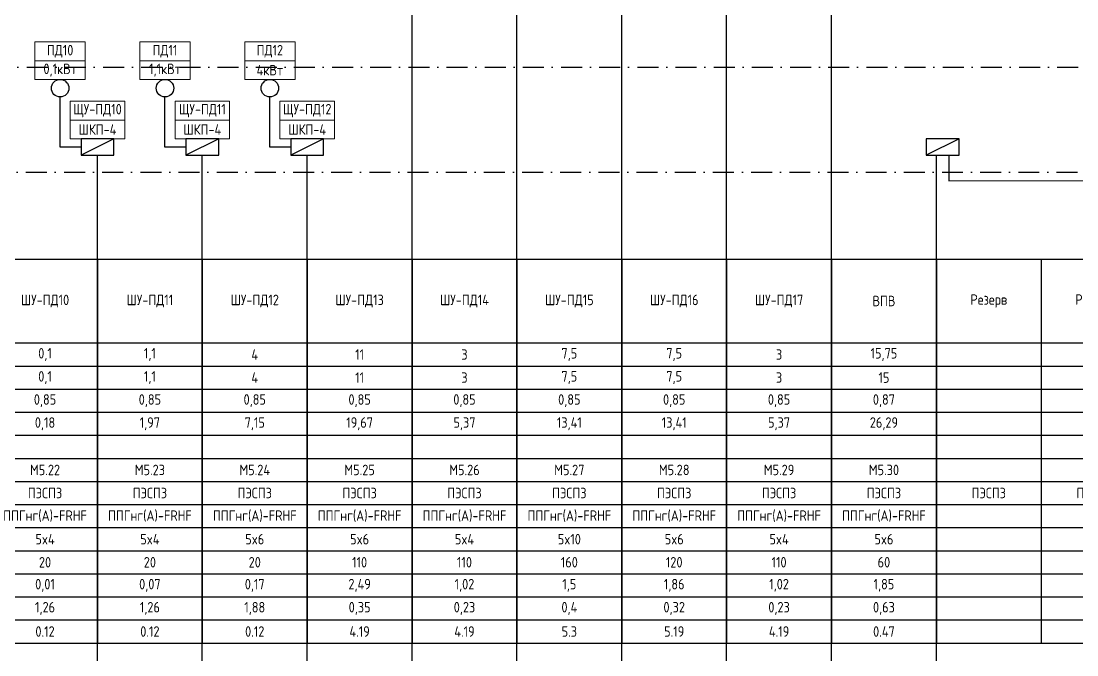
# Model space of a CAD drawing. Header units: millimetres. Extents: x -1221 to 2392, y 143 to 1021.
# Drawn here: x -448.6 to -196.9, y 592 to 743 of the extents above; entities that cross this region are included whole.
import ezdxf

# ---------------------------------------------------------------- set-up
doc = ezdxf.new("R2010")
doc.units = ezdxf.units.MM
doc.header["$MEASUREMENT"] = 0
doc.linetypes.add('Штрихпунктирная 5 х 2 мм', pattern=[9, 5, -2, 0, -2])
doc.layers.get('Defpoints').update_dxf_attribs({"color": 6})
for name, color, linetype in [('ACM 0.05mm', 1, 'Continuous'), ('ACM Text', 7, 'Continuous'), ('EM_Щиты противопожарных систем', 1, 'Continuous')]:
    doc.layers.add(name, color=color, linetype=linetype)
doc.styles.add('Надписи', font='isocpeur.ttf', dxfattribs={"width": 0.85})

# ---------------------------------------------------------------- blocks, each defined once
blk = doc.blocks.new('*T51')
at = {"layer": 'ACM Text', "color": 2, "lineweight": -2, "transparency": 16777216}
for p, q in [((0, 0), (800, 0)), ((0, 0), (0, -91.5)), ((25, 0), (25, -91.5)), ((50, 0), (50, -91.5)), ((75, 0), (75, -91.5)), ((100, 0), (100, -91.5)), ((125, 0), (125, -91.5)), ((150, 0), (150, -91.5)), ((175, 0), (175, -91.5)), ((200, 0), (200, -91.5)), ((225, 0), (225, -91.5)), ((250, 0), (250, -91.5)), ((275, 0), (275, -91.5)), ((300, 0), (300, -91.5)), ((325, 0), (325, -91.5)), ((350, 0), (350, -91.5)), ((375, 0), (375, -91.5)), ((400, 0), (400, -91.5)), ((425, 0), (425, -91.5)), ((450, 0), (450, -91.5)), ((475, 0), (475, -91.5)), ((500, 0), (500, -91.5)), ((525, 0), (525, -91.5)), ((550, 0), (550, -91.5)), ((575, 0), (575, -91.5)), ((600, 0), (600, -91.5)), ((625, 0), (625, -91.5)), ((650, 0), (650, -91.5)), ((675, 0), (675, -91.5)), ((700, 0), (700, -91.5)), ((725, 0), (725, -91.5)), ((750, 0), (750, -91.5)), ((775, 0), (775, -91.5)), ((800, 0), (800, -91.5)), ((0, -20), (800, -20)), ((0, -25.5), (800, -25.5)), ((0, -31), (800, -31)), ((0, -36.5), (800, -36.5)), ((0, -42), (800, -42)), ((0, -47.5), (800, -47.5)), ((0, -53), (800, -53)), ((0, -58.5), (800, -58.5)), ((0, -64), (800, -64)), ((0, -69.5), (800, -69.5)), ((0, -75), (800, -75)), ((0, -80.5), (800, -80.5)), ((0, -86), (800, -86)), ((0, -91.5), (800, -91.5))]:
    blk.add_line(p, q, dxfattribs=at)
at = {"layer": 'ACM Text', "color": 0, "transparency": 16777216, "char_height": 2.5, "width": 24.88, "attachment_point": 5, "style": 'Надписи'}
for s, insert in [('{\\fISOCPEUR|b0|i0|c0;ЩАСПП-0.1', (12.5, -10)), ('{\\fISOCPEUR|b0|i0|c0;ЩАСПП-0.2', (37.5, -10)), ('{\\fISOCPEUR|b0|i0|c0;ЩУЛ-Л2', (62.5, -10)), ('{\\fISOCPEUR|b0|i0|c0;ЩAО-0.1', (87.5, -10)), ('{\\fISOCPEUR|b0|i0|c0;ЩАПС-1.1', (112.5, -10)), ('{\\fISOCPEUR|b0|i0|c0;ЩAО-1.1', (137.5, -10)), ('{\\fISOCPEUR|b0|i0|c0;ЩAО-2.1', (162.5, -10)), ('{\\fISOCPEUR|b0|i0|c0;ЩAО-3.1', (187.5, -10)), ('{\\fISOCPEUR|b0|i0|c0;ЩAО-4.1', (212.5, -10)), ('{\\fISOCPEUR|b0|i0|c0;ШУ-ПД1', (237.5, -10)), ('{\\fISOCPEUR|b0|i0|c0;ШУ-ПД2', (262.5, -10)), ('{\\fISOCPEUR|b0|i0|c0;ШУ-ПД3', (287.5, -10)), ('{\\fISOCPEUR|b0|i0|c0;ШУ-ПД4', (312.5, -10)), ('{\\fISOCPEUR|b0|i0|c0;ШУ-ПД5', (337.5, -10)), ('{\\fISOCPEUR|b0|i0|c0;ШУ-ПД6', (362.5, -10)), ('{\\fISOCPEUR|b0|i0|c0;ШУ-ПД6.1', (387.5, -10)), ('{\\fISOCPEUR|b0|i0|c0;ШУ-ПД7', (412.5, -10)), ('{\\fISOCPEUR|b0|i0|c0;ШУ-ПД8', (437.5, -10)), ('{\\fISOCPEUR|b0|i0|c0;ШУ-ПД8 ТЭН1', (462.5, -10)), ('{\\fISOCPEUR|b0|i0|c0;ШУ-ПД8 ТЭН2', (487.5, -10)), ('{\\fISOCPEUR|b0|i0|c0;ШУ-ПД9', (512.5, -10)), ('{\\fISOCPEUR|b0|i0|c0;ШУ-ПД10', (537.5, -10)), ('{\\fISOCPEUR|b0|i0|c0;ШУ-ПД11', (562.5, -10)), ('{\\fISOCPEUR|b0|i0|c0;ШУ-ПД12', (587.5, -10)), ('{\\fISOCPEUR|b0|i0|c0;ШУ-ПД13', (612.5, -10)), ('{\\fISOCPEUR|b0|i0|c0;ШУ-ПД14', (637.5, -10)), ('{\\fISOCPEUR|b0|i0|c0;ШУ-ПД15', (662.5, -10)), ('{\\fISOCPEUR|b0|i0|c0;ШУ-ПД16', (687.5, -10)), ('{\\fISOCPEUR|b0|i0|c0;ШУ-ПД17', (712.5, -10)), ('{\\fISOCPEUR|b0|i0|c0;ВПВ', (737.5, -10)), ('{\\fISOCPEUR|b0|i0|c0;Резерв', (762.5, -10)), ('{\\fISOCPEUR|b0|i0|c0;Резерв', (787.5, -10)), ('{\\fISOCPEUR|b0|i0|c0;13,86', (12.5, -22.75)), ('{\\fISOCPEUR|b0|i0|c0;13,86', (37.5, -22.75)), ('{\\fISOCPEUR|b0|i0|c0;12,5', (62.5, -22.75)), ('{\\fISOCPEUR|b0|i0|c0;1,43', (87.5, -22.75)), ('{\\fISOCPEUR|b0|i0|c0;7,18', (112.5, -22.75)), ('{\\fISOCPEUR|b0|i0|c0;5,62', (137.5, -22.75)), ('{\\fISOCPEUR|b0|i0|c0;2,66', (162.5, -22.75)), ('{\\fISOCPEUR|b0|i0|c0;4,76', (187.5, -22.75)), ('{\\fISOCPEUR|b0|i0|c0;2,77', (212.5, -22.75)), ('{\\fISOCPEUR|b0|i0|c0;4', (237.5, -22.75)), ('{\\fISOCPEUR|b0|i0|c0;7,5', (262.5, -22.75)), ('{\\fISOCPEUR|b0|i0|c0;5,5', (287.5, -22.75)), ('{\\fISOCPEUR|b0|i0|c0;4', (312.5, -22.75)), ('{\\fISOCPEUR|b0|i0|c0;11', (337.5, -22.75)), ('{\\fISOCPEUR|b0|i0|c0;5,5', (362.5, -22.75)), ('{\\fISOCPEUR|b0|i0|c0;15,55', (387.5, -22.75)), ('{\\fISOCPEUR|b0|i0|c0;3', (412.5, -22.75)), ('{\\fISOCPEUR|b0|i0|c0;7,5', (437.5, -22.75)), ('{\\fISOCPEUR|b0|i0|c0;90', (462.5, -22.75)), ('{\\fISOCPEUR|b0|i0|c0;90', (487.5, -22.75)), ('{\\fISOCPEUR|b0|i0|c0;7,5', (512.5, -22.75)), ('{\\fISOCPEUR|b0|i0|c0;0,1', (537.5, -22.75)), ('{\\fISOCPEUR|b0|i0|c0;1,1', (562.5, -22.75)), ('{\\fISOCPEUR|b0|i0|c0;4', (587.5, -22.75)), ('{\\fISOCPEUR|b0|i0|c0;11', (612.5, -22.75)), ('{\\fISOCPEUR|b0|i0|c0;3', (637.5, -22.75)), ('{\\fISOCPEUR|b0|i0|c0;7,5', (662.5, -22.75)), ('{\\fISOCPEUR|b0|i0|c0;7,5', (687.5, -22.75)), ('{\\fISOCPEUR|b0|i0|c0;3', (712.5, -22.75)), ('{\\fISOCPEUR|b0|i0|c0;15,75', (737.5, -22.75)), ('{\\fISOCPEUR|b0|i0|c0; ', (762.5, -22.75)), ('{\\fISOCPEUR|b0|i0|c0; ', (787.5, -22.75)), ('{\\fISOCPEUR|b0|i0|c0;13,86', (12.5, -28.25)), ('{\\fISOCPEUR|b0|i0|c0;13,86', (37.5, -28.25)), ('{\\fISOCPEUR|b0|i0|c0;12,5', (62.5, -28.25)), ('{\\fISOCPEUR|b0|i0|c0;1,43', (87.5, -28.25)), ('{\\fISOCPEUR|b0|i0|c0;7,18', (112.5, -28.25)), ('{\\fISOCPEUR|b0|i0|c0;5,62', (137.5, -28.25)), ('{\\fISOCPEUR|b0|i0|c0;2,66', (162.5, -28.25)), ('{\\fISOCPEUR|b0|i0|c0;4,76', (187.5, -28.25)), ('{\\fISOCPEUR|b0|i0|c0;2,77', (212.5, -28.25)), ('{\\fISOCPEUR|b0|i0|c0;4', (237.5, -28.25)), ('{\\fISOCPEUR|b0|i0|c0;7,5', (262.5, -28.25)), ('{\\fISOCPEUR|b0|i0|c0;5,5', (287.5, -28.25)), ('{\\fISOCPEUR|b0|i0|c0;4', (312.5, -28.25)), ('{\\fISOCPEUR|b0|i0|c0;11', (337.5, -28.25)), ('{\\fISOCPEUR|b0|i0|c0;5,5', (362.5, -28.25)), ('{\\fISOCPEUR|b0|i0|c0;15,55', (387.5, -28.25)), ('{\\fISOCPEUR|b0|i0|c0;3', (412.5, -28.25)), ('{\\fISOCPEUR|b0|i0|c0;7,5', (437.5, -28.25)), ('{\\fISOCPEUR|b0|i0|c0;90', (462.5, -28.25)), ('{\\fISOCPEUR|b0|i0|c0;90', (487.5, -28.25)), ('{\\fISOCPEUR|b0|i0|c0;7,5', (512.5, -28.25)), ('{\\fISOCPEUR|b0|i0|c0;0,1', (537.5, -28.25)), ('{\\fISOCPEUR|b0|i0|c0;1,1', (562.5, -28.25)), ('{\\fISOCPEUR|b0|i0|c0;4', (587.5, -28.25)), ('{\\fISOCPEUR|b0|i0|c0;11', (612.5, -28.25)), ('{\\fISOCPEUR|b0|i0|c0;3', (637.5, -28.25)), ('{\\fISOCPEUR|b0|i0|c0;7,5', (662.5, -28.25)), ('{\\fISOCPEUR|b0|i0|c0;7,5', (687.5, -28.25)), ('{\\fISOCPEUR|b0|i0|c0;3', (712.5, -28.25)), ('{\\fISOCPEUR|b0|i0|c0;15', (737.5, -28.25)), ('{\\fISOCPEUR|b0|i0|c0; ', (762.5, -28.25)), ('{\\fISOCPEUR|b0|i0|c0; ', (787.5, -28.25)), ('{\\fISOCPEUR|b0|i0|c0;0,8', (12.5, -33.75)), ('{\\fISOCPEUR|b0|i0|c0;0,8', (37.5, -33.75)), ('{\\fISOCPEUR|b0|i0|c0;0,65', (62.5, -33.75)), ('{\\fISOCPEUR|b0|i0|c0;0,96', (87.5, -33.75)), ('{\\fISOCPEUR|b0|i0|c0;0,8', (112.5, -33.75)), ('{\\fISOCPEUR|b0|i0|c0;0,96', (137.5, -33.75)), ('{\\fISOCPEUR|b0|i0|c0;0,96', (162.5, -33.75)), ('{\\fISOCPEUR|b0|i0|c0;0,96', (187.5, -33.75)), ('{\\fISOCPEUR|b0|i0|c0;0,96', (212.5, -33.75)), ('{\\fISOCPEUR|b0|i0|c0;0,85', (237.5, -33.75)), ('{\\fISOCPEUR|b0|i0|c0;0,85', (262.5, -33.75)), ('{\\fISOCPEUR|b0|i0|c0;0,85', (287.5, -33.75)), ('{\\fISOCPEUR|b0|i0|c0;0,85', (312.5, -33.75)), ('{\\fISOCPEUR|b0|i0|c0;0,85', (337.5, -33.75)), ('{\\fISOCPEUR|b0|i0|c0;0,85', (362.5, -33.75)), ('{\\fISOCPEUR|b0|i0|c0;0,85', (387.5, -33.75)), ('{\\fISOCPEUR|b0|i0|c0;0,85', (412.5, -33.75)), ('{\\fISOCPEUR|b0|i0|c0;0,85', (437.5, -33.75)), ('{\\fISOCPEUR|b0|i0|c0;0,98', (462.5, -33.75)), ('{\\fISOCPEUR|b0|i0|c0;0,98', (487.5, -33.75)), ('{\\fISOCPEUR|b0|i0|c0;0,85', (512.5, -33.75)), ('{\\fISOCPEUR|b0|i0|c0;0,85', (537.5, -33.75)), ('{\\fISOCPEUR|b0|i0|c0;0,85', (562.5, -33.75)), ('{\\fISOCPEUR|b0|i0|c0;0,85', (587.5, -33.75)), ('{\\fISOCPEUR|b0|i0|c0;0,85', (612.5, -33.75)), ('{\\fISOCPEUR|b0|i0|c0;0,85', (637.5, -33.75)), ('{\\fISOCPEUR|b0|i0|c0;0,85', (662.5, -33.75)), ('{\\fISOCPEUR|b0|i0|c0;0,85', (687.5, -33.75)), ('{\\fISOCPEUR|b0|i0|c0;0,85', (712.5, -33.75)), ('{\\fISOCPEUR|b0|i0|c0;0,87', (737.5, -33.75)), ('{\\fISOCPEUR|b0|i0|c0; ', (762.5, -33.75)), ('{\\fISOCPEUR|b0|i0|c0; ', (787.5, -33.75)), ('{\\fISOCPEUR|b0|i0|c0;26,33', (12.5, -39.25)), ('{\\fISOCPEUR|b0|i0|c0;26,33', (37.5, -39.25)), ('{\\fISOCPEUR|b0|i0|c0;29,22', (62.5, -39.25)), ('{\\fISOCPEUR|b0|i0|c0;2,27', (87.5, -39.25)), ('{\\fISOCPEUR|b0|i0|c0;13,64', (112.5, -39.25)), ('{\\fISOCPEUR|b0|i0|c0;8,9', (137.5, -39.25)), ('{\\fISOCPEUR|b0|i0|c0;4,21', (162.5, -39.25)), ('{\\fISOCPEUR|b0|i0|c0;7,54', (187.5, -39.25)), ('{\\fISOCPEUR|b0|i0|c0;4,39', (212.5, -39.25)), ('{\\fISOCPEUR|b0|i0|c0;7,15', (237.5, -39.25)), ('{\\fISOCPEUR|b0|i0|c0;13,41', (262.5, -39.25)), ('{\\fISOCPEUR|b0|i0|c0;9,84', (287.5, -39.25)), ('{\\fISOCPEUR|b0|i0|c0;7,15', (312.5, -39.25)), ('{\\fISOCPEUR|b0|i0|c0;19,67', (337.5, -39.25)), ('{\\fISOCPEUR|b0|i0|c0;9,84', (362.5, -39.25)), ('{\\fISOCPEUR|b0|i0|c0;27,8', (387.5, -39.25)), ('{\\fISOCPEUR|b0|i0|c0;5,37', (412.5, -39.25)), ('{\\fISOCPEUR|b0|i0|c0;13,41', (437.5, -39.25)), ('{\\fISOCPEUR|b0|i0|c0;139,54', (462.5, -39.25)), ('{\\fISOCPEUR|b0|i0|c0;139,54', (487.5, -39.25)), ('{\\fISOCPEUR|b0|i0|c0;13,41', (512.5, -39.25)), ('{\\fISOCPEUR|b0|i0|c0;0,18', (537.5, -39.25)), ('{\\fISOCPEUR|b0|i0|c0;1,97', (562.5, -39.25)), ('{\\fISOCPEUR|b0|i0|c0;7,15', (587.5, -39.25)), ('{\\fISOCPEUR|b0|i0|c0;19,67', (612.5, -39.25)), ('{\\fISOCPEUR|b0|i0|c0;5,37', (637.5, -39.25)), ('{\\fISOCPEUR|b0|i0|c0;13,41', (662.5, -39.25)), ('{\\fISOCPEUR|b0|i0|c0;13,41', (687.5, -39.25)), ('{\\fISOCPEUR|b0|i0|c0;5,37', (712.5, -39.25)), ('{\\fISOCPEUR|b0|i0|c0;26,29', (737.5, -39.25)), ('{\\fISOCPEUR|b0|i0|c0; ', (762.5, -39.25)), ('{\\fISOCPEUR|b0|i0|c0; ', (787.5, -39.25)), ('{\\fISOCPEUR|b0|i0|c0;26,33', (12.5, -44.75)), ('{\\fISOCPEUR|b0|i0|c0;26,33', (37.5, -44.75)), ('{\\fISOCPEUR|b0|i0|c0;29,22', (62.5, -44.75)), ('{\\fISOCPEUR|b0|i0|c0;2,27', (87.5, -44.75)), ('{\\fISOCPEUR|b0|i0|c0;13,64', (112.5, -44.75)), ('{\\fISOCPEUR|b0|i0|c0;8,9', (137.5, -44.75)), ('{\\fISOCPEUR|b0|i0|c0;4,21', (162.5, -44.75)), ('{\\fISOCPEUR|b0|i0|c0;7,54', (187.5, -44.75)), ('{\\fISOCPEUR|b0|i0|c0;4,39', (212.5, -44.75)), ('{\\fISOCPEUR|b0|i0|c0; ', (237.5, -44.75)), ('{\\fISOCPEUR|b0|i0|c0; ', (262.5, -44.75)), ('{\\fISOCPEUR|b0|i0|c0; ', (287.5, -44.75)), ('{\\fISOCPEUR|b0|i0|c0; ', (312.5, -44.75)), ('{\\fISOCPEUR|b0|i0|c0; ', (337.5, -44.75)), ('{\\fISOCPEUR|b0|i0|c0; ', (362.5, -44.75)), ('{\\fISOCPEUR|b0|i0|c0; ', (387.5, -44.75)), ('{\\fISOCPEUR|b0|i0|c0; ', (412.5, -44.75)), ('{\\fISOCPEUR|b0|i0|c0; ', (437.5, -44.75)), ('{\\fISOCPEUR|b0|i0|c0; ', (462.5, -44.75)), ('{\\fISOCPEUR|b0|i0|c0; ', (487.5, -44.75)), ('{\\fISOCPEUR|b0|i0|c0; ', (512.5, -44.75)), ('{\\fISOCPEUR|b0|i0|c0; ', (537.5, -44.75)), ('{\\fISOCPEUR|b0|i0|c0; ', (562.5, -44.75)), ('{\\fISOCPEUR|b0|i0|c0; ', (587.5, -44.75)), ('{\\fISOCPEUR|b0|i0|c0; ', (612.5, -44.75)), ('{\\fISOCPEUR|b0|i0|c0; ', (637.5, -44.75)), ('{\\fISOCPEUR|b0|i0|c0; ', (662.5, -44.75)), ('{\\fISOCPEUR|b0|i0|c0; ', (687.5, -44.75)), ('{\\fISOCPEUR|b0|i0|c0; ', (712.5, -44.75)), ('{\\fISOCPEUR|b0|i0|c0; ', (737.5, -44.75)), ('{\\fISOCPEUR|b0|i0|c0; ', (762.5, -44.75)), ('{\\fISOCPEUR|b0|i0|c0; ', (787.5, -44.75)), ('{\\fISOCPEUR|b0|i0|c0;М5.1', (12.5, -50.25)), ('{\\fISOCPEUR|b0|i0|c0;М5.2', (37.5, -50.25)), ('{\\fISOCPEUR|b0|i0|c0;М5.3', (62.5, -50.25)), ('{\\fISOCPEUR|b0|i0|c0;М5.4', (87.5, -50.25)), ('{\\fISOCPEUR|b0|i0|c0;М5.5', (112.5, -50.25)), ('{\\fISOCPEUR|b0|i0|c0;М5.6', (137.5, -50.25)), ('{\\fISOCPEUR|b0|i0|c0;М5.7', (162.5, -50.25)), ('{\\fISOCPEUR|b0|i0|c0;М5.8', (187.5, -50.25)), ('{\\fISOCPEUR|b0|i0|c0;М5.9', (212.5, -50.25)), ('{\\fISOCPEUR|b0|i0|c0;М5.10', (237.5, -50.25)), ('{\\fISOCPEUR|b0|i0|c0;М5.11', (262.5, -50.25)), ('{\\fISOCPEUR|b0|i0|c0;М5.12', (287.5, -50.25)), ('{\\fISOCPEUR|b0|i0|c0;М5.13', (312.5, -50.25)), ('{\\fISOCPEUR|b0|i0|c0;М5.14', (337.5, -50.25)), ('{\\fISOCPEUR|b0|i0|c0;М5.15', (362.5, -50.25)), ('{\\fISOCPEUR|b0|i0|c0;М5.16', (387.5, -50.25)), ('{\\fISOCPEUR|b0|i0|c0;М5.17', (412.5, -50.25)), ('{\\fISOCPEUR|b0|i0|c0;М5.18', (437.5, -50.25)), ('{\\fISOCPEUR|b0|i0|c0;М5.19', (462.5, -50.25)), ('{\\fISOCPEUR|b0|i0|c0;М5.20', (487.5, -50.25)), ('{\\fISOCPEUR|b0|i0|c0;М5.21', (512.5, -50.25)), ('{\\fISOCPEUR|b0|i0|c0;М5.22', (537.5, -50.25)), ('{\\fISOCPEUR|b0|i0|c0;М5.23', (562.5, -50.25)), ('{\\fISOCPEUR|b0|i0|c0;М5.24', (587.5, -50.25)), ('{\\fISOCPEUR|b0|i0|c0;М5.25', (612.5, -50.25)), ('{\\fISOCPEUR|b0|i0|c0;М5.26', (637.5, -50.25)), ('{\\fISOCPEUR|b0|i0|c0;М5.27', (662.5, -50.25)), ('{\\fISOCPEUR|b0|i0|c0;М5.28', (687.5, -50.25)), ('{\\fISOCPEUR|b0|i0|c0;М5.29', (712.5, -50.25)), ('{\\fISOCPEUR|b0|i0|c0;М5.30', (737.5, -50.25)), ('{\\fISOCPEUR|b0|i0|c0; ', (762.5, -50.25)), ('{\\fISOCPEUR|b0|i0|c0; ', (787.5, -50.25)), ('{\\fISOCPEUR|b0|i0|c0;ПЭСПЗ', (12.5, -55.75)), ('{\\fISOCPEUR|b0|i0|c0;ПЭСПЗ', (37.5, -55.75)), ('{\\fISOCPEUR|b0|i0|c0;ПЭСПЗ', (62.5, -55.75)), ('{\\fISOCPEUR|b0|i0|c0;ПЭСПЗ', (87.5, -55.75)), ('{\\fISOCPEUR|b0|i0|c0;ПЭСПЗ', (112.5, -55.75)), ('{\\fISOCPEUR|b0|i0|c0;ПЭСПЗ', (137.5, -55.75)), ('{\\fISOCPEUR|b0|i0|c0;ПЭСПЗ', (162.5, -55.75)), ('{\\fISOCPEUR|b0|i0|c0;ПЭСПЗ', (187.5, -55.75)), ('{\\fISOCPEUR|b0|i0|c0;ПЭСПЗ', (212.5, -55.75)), ('{\\fISOCPEUR|b0|i0|c0;ПЭСПЗ', (237.5, -55.75)), ('{\\fISOCPEUR|b0|i0|c0;ПЭСПЗ', (262.5, -55.75)), ('{\\fISOCPEUR|b0|i0|c0;ПЭСПЗ', (287.5, -55.75)), ('{\\fISOCPEUR|b0|i0|c0;ПЭСПЗ', (312.5, -55.75)), ('{\\fISOCPEUR|b0|i0|c0;ПЭСПЗ', (337.5, -55.75)), ('{\\fISOCPEUR|b0|i0|c0;ПЭСПЗ', (362.5, -55.75)), ('{\\fISOCPEUR|b0|i0|c0;ПЭСПЗ', (387.5, -55.75)), ('{\\fISOCPEUR|b0|i0|c0;ПЭСПЗ', (412.5, -55.75)), ('{\\fISOCPEUR|b0|i0|c0;ПЭСПЗ', (437.5, -55.75)), ('{\\fISOCPEUR|b0|i0|c0;ПЭСПЗ', (462.5, -55.75)), ('{\\fISOCPEUR|b0|i0|c0;ПЭСПЗ', (487.5, -55.75)), ('{\\fISOCPEUR|b0|i0|c0;ПЭСПЗ', (512.5, -55.75)), ('{\\fISOCPEUR|b0|i0|c0;ПЭСПЗ', (537.5, -55.75)), ('{\\fISOCPEUR|b0|i0|c0;ПЭСПЗ', (562.5, -55.75)), ('{\\fISOCPEUR|b0|i0|c0;ПЭСПЗ', (587.5, -55.75)), ('{\\fISOCPEUR|b0|i0|c0;ПЭСПЗ', (612.5, -55.75)), ('{\\fISOCPEUR|b0|i0|c0;ПЭСПЗ', (637.5, -55.75)), ('{\\fISOCPEUR|b0|i0|c0;ПЭСПЗ', (662.5, -55.75)), ('{\\fISOCPEUR|b0|i0|c0;ПЭСПЗ', (687.5, -55.75)), ('{\\fISOCPEUR|b0|i0|c0;ПЭСПЗ', (712.5, -55.75)), ('{\\fISOCPEUR|b0|i0|c0;ПЭСПЗ', (737.5, -55.75)), ('{\\fISOCPEUR|b0|i0|c0;ПЭСПЗ', (762.5, -55.75)), ('{\\fISOCPEUR|b0|i0|c0;ПЭСПЗ', (787.5, -55.75)), ('{\\fISOCPEUR|b0|i0|c0;ППГнг(А)-FRHF', (12.5, -61.25)), ('{\\fISOCPEUR|b0|i0|c0;ППГнг(А)-FRHF', (37.5, -61.25)), ('{\\fISOCPEUR|b0|i0|c0;ППГнг(А)-FRHF', (62.5, -61.25)), ('{\\fISOCPEUR|b0|i0|c0;ППГнг(А)-FRHF', (87.5, -61.25)), ('{\\fISOCPEUR|b0|i0|c0;ППГнг(А)-FRHF', (112.5, -61.25)), ('{\\fISOCPEUR|b0|i0|c0;ППГнг(А)-FRHF', (137.5, -61.25)), ('{\\fISOCPEUR|b0|i0|c0;ППГнг(А)-FRHF', (162.5, -61.25)), ('{\\fISOCPEUR|b0|i0|c0;ППГнг(А)-FRHF', (187.5, -61.25)), ('{\\fISOCPEUR|b0|i0|c0;ППГнг(А)-FRHF', (212.5, -61.25)), ('{\\fISOCPEUR|b0|i0|c0;ППГнг(А)-FRHF', (237.5, -61.25)), ('{\\fISOCPEUR|b0|i0|c0;ППГнг(А)-FRHF', (262.5, -61.25)), ('{\\fISOCPEUR|b0|i0|c0;ППГнг(А)-FRHF', (287.5, -61.25)), ('{\\fISOCPEUR|b0|i0|c0;ППГнг(А)-FRHF', (312.5, -61.25)), ('{\\fISOCPEUR|b0|i0|c0;ППГнг(А)-FRHF', (337.5, -61.25)), ('{\\fISOCPEUR|b0|i0|c0;ППГнг(А)-FRHF', (362.5, -61.25)), ('{\\fISOCPEUR|b0|i0|c0;ППГнг(А)-FRHF', (387.5, -61.25)), ('{\\fISOCPEUR|b0|i0|c0;ППГнг(А)-FRHF', (412.5, -61.25)), ('{\\fISOCPEUR|b0|i0|c0;ППГнг(А)-FRHF', (437.5, -61.25)), ('{\\fISOCPEUR|b0|i0|c0;ППГнг(А)-FRHF', (462.5, -61.25)), ('{\\fISOCPEUR|b0|i0|c0;ППГнг(А)-FRHF', (487.5, -61.25)), ('{\\fISOCPEUR|b0|i0|c0;ППГнг(А)-FRHF', (512.5, -61.25)), ('{\\fISOCPEUR|b0|i0|c0;ППГнг(А)-FRHF', (537.5, -61.25)), ('{\\fISOCPEUR|b0|i0|c0;ППГнг(А)-FRHF', (562.5, -61.25)), ('{\\fISOCPEUR|b0|i0|c0;ППГнг(А)-FRHF', (587.5, -61.25)), ('{\\fISOCPEUR|b0|i0|c0;ППГнг(А)-FRHF', (612.5, -61.25)), ('{\\fISOCPEUR|b0|i0|c0;ППГнг(А)-FRHF', (637.5, -61.25)), ('{\\fISOCPEUR|b0|i0|c0;ППГнг(А)-FRHF', (662.5, -61.25)), ('{\\fISOCPEUR|b0|i0|c0;ППГнг(А)-FRHF', (687.5, -61.25)), ('{\\fISOCPEUR|b0|i0|c0;ППГнг(А)-FRHF', (712.5, -61.25)), ('{\\fISOCPEUR|b0|i0|c0;ППГнг(А)-FRHF', (737.5, -61.25)), ('{\\fISOCPEUR|b0|i0|c0; ', (762.5, -61.25)), ('{\\fISOCPEUR|b0|i0|c0; ', (787.5, -61.25)), ('{\\fISOCPEUR|b0|i0|c0;5x16', (12.5, -66.75)), ('{\\fISOCPEUR|b0|i0|c0;5x16', (37.5, -66.75)), ('{\\fISOCPEUR|b0|i0|c0;5x16', (62.5, -66.75)), ('{\\fISOCPEUR|b0|i0|c0;5x4', (87.5, -66.75)), ('{\\fISOCPEUR|b0|i0|c0;5x16', (112.5, -66.75)), ('{\\fISOCPEUR|b0|i0|c0;5x4', (137.5, -66.75)), ('{\\fISOCPEUR|b0|i0|c0;5x4', (162.5, -66.75)), ('{\\fISOCPEUR|b0|i0|c0;5x4', (187.5, -66.75)), ('{\\fISOCPEUR|b0|i0|c0;5x4', (212.5, -66.75)), ('{\\fISOCPEUR|b0|i0|c0;5x6', (237.5, -66.75)), ('{\\fISOCPEUR|b0|i0|c0;5x6', (262.5, -66.75)), ('{\\fISOCPEUR|b0|i0|c0;5x6', (287.5, -66.75)), ('{\\fISOCPEUR|b0|i0|c0;5x6', (312.5, -66.75)), ('{\\fISOCPEUR|b0|i0|c0;5x10', (337.5, -66.75)), ('{\\fISOCPEUR|b0|i0|c0;5x6', (362.5, -66.75)), ('{\\fISOCPEUR|b0|i0|c0;5x16', (387.5, -66.75)), ('{\\fISOCPEUR|b0|i0|c0;5x6', (412.5, -66.75)), ('{\\fISOCPEUR|b0|i0|c0;5x6', (437.5, -66.75)), ('{\\fISOCPEUR|b0|i0|c0;5x70', (462.5, -66.75)), ('{\\fISOCPEUR|b0|i0|c0;5x70', (487.5, -66.75)), ('{\\fISOCPEUR|b0|i0|c0;5x6', (512.5, -66.75)), ('{\\fISOCPEUR|b0|i0|c0;5x4', (537.5, -66.75)), ('{\\fISOCPEUR|b0|i0|c0;5x4', (562.5, -66.75)), ('{\\fISOCPEUR|b0|i0|c0;5x6', (587.5, -66.75)), ('{\\fISOCPEUR|b0|i0|c0;5x6', (612.5, -66.75)), ('{\\fISOCPEUR|b0|i0|c0;5x4', (637.5, -66.75)), ('{\\fISOCPEUR|b0|i0|c0;5x10', (662.5, -66.75)), ('{\\fISOCPEUR|b0|i0|c0;5x6', (687.5, -66.75)), ('{\\fISOCPEUR|b0|i0|c0;5x4', (712.5, -66.75)), ('{\\fISOCPEUR|b0|i0|c0;5x6', (737.5, -66.75)), ('{\\fISOCPEUR|b0|i0|c0; ', (762.5, -66.75)), ('{\\fISOCPEUR|b0|i0|c0; ', (787.5, -66.75)), ('{\\fISOCPEUR|b0|i0|c0;62', (12.5, -72.25)), ('{\\fISOCPEUR|b0|i0|c0;62', (37.5, -72.25)), ('{\\fISOCPEUR|b0|i0|c0;110', (62.5, -72.25)), ('{\\fISOCPEUR|b0|i0|c0;50', (87.5, -72.25)), ('{\\fISOCPEUR|b0|i0|c0;30', (112.5, -72.25)), ('{\\fISOCPEUR|b0|i0|c0;53', (137.5, -72.25)), ('{\\fISOCPEUR|b0|i0|c0;40', (162.5, -72.25)), ('{\\fISOCPEUR|b0|i0|c0;50', (187.5, -72.25)), ('{\\fISOCPEUR|b0|i0|c0;65', (212.5, -72.25)), ('{\\fISOCPEUR|b0|i0|c0;20', (237.5, -72.25)), ('{\\fISOCPEUR|b0|i0|c0;120', (262.5, -72.25)), ('{\\fISOCPEUR|b0|i0|c0;20', (287.5, -72.25)), ('{\\fISOCPEUR|b0|i0|c0;20', (312.5, -72.25)), ('{\\fISOCPEUR|b0|i0|c0;120', (337.5, -72.25)), ('{\\fISOCPEUR|b0|i0|c0;110', (362.5, -72.25)), ('{\\fISOCPEUR|b0|i0|c0;110', (387.5, -72.25)), ('{\\fISOCPEUR|b0|i0|c0;60', (412.5, -72.25)), ('{\\fISOCPEUR|b0|i0|c0;75', (437.5, -72.25)), ('{\\fISOCPEUR|b0|i0|c0;75', (462.5, -72.25)), ('{\\fISOCPEUR|b0|i0|c0;75', (487.5, -72.25)), ('{\\fISOCPEUR|b0|i0|c0;120', (512.5, -72.25)), ('{\\fISOCPEUR|b0|i0|c0;20', (537.5, -72.25)), ('{\\fISOCPEUR|b0|i0|c0;20', (562.5, -72.25)), ('{\\fISOCPEUR|b0|i0|c0;20', (587.5, -72.25)), ('{\\fISOCPEUR|b0|i0|c0;110', (612.5, -72.25)), ('{\\fISOCPEUR|b0|i0|c0;110', (637.5, -72.25)), ('{\\fISOCPEUR|b0|i0|c0;160', (662.5, -72.25)), ('{\\fISOCPEUR|b0|i0|c0;120', (687.5, -72.25)), ('{\\fISOCPEUR|b0|i0|c0;110', (712.5, -72.25)), ('{\\fISOCPEUR|b0|i0|c0;60', (737.5, -72.25)), ('{\\fISOCPEUR|b0|i0|c0; ', (762.5, -72.25)), ('{\\fISOCPEUR|b0|i0|c0; ', (787.5, -72.25)), ('{\\fISOCPEUR|b0|i0|c0;0,69', (12.5, -77.75)), ('{\\fISOCPEUR|b0|i0|c0;0,69', (37.5, -77.75)), ('{\\fISOCPEUR|b0|i0|c0;1,14', (62.5, -77.75)), ('{\\fISOCPEUR|b0|i0|c0;0,22', (87.5, -77.75)), ('{\\fISOCPEUR|b0|i0|c0;0,18', (112.5, -77.75)), ('{\\fISOCPEUR|b0|i0|c0;0,91', (137.5, -77.75)), ('{\\fISOCPEUR|b0|i0|c0;0,33', (162.5, -77.75)), ('{\\fISOCPEUR|b0|i0|c0;0,73', (187.5, -77.75)), ('{\\fISOCPEUR|b0|i0|c0;0,55', (212.5, -77.75)), ('{\\fISOCPEUR|b0|i0|c0;0,17', (237.5, -77.75)), ('{\\fISOCPEUR|b0|i0|c0;1,86', (262.5, -77.75)), ('{\\fISOCPEUR|b0|i0|c0;0,23', (287.5, -77.75)), ('{\\fISOCPEUR|b0|i0|c0;0,17', (312.5, -77.75)), ('{\\fISOCPEUR|b0|i0|c0;1,65', (337.5, -77.75)), ('{\\fISOCPEUR|b0|i0|c0;1,25', (362.5, -77.75)), ('{\\fISOCPEUR|b0|i0|c0;1,36', (387.5, -77.75)), ('{\\fISOCPEUR|b0|i0|c0;0,38', (412.5, -77.75)), ('{\\fISOCPEUR|b0|i0|c0;1,16', (437.5, -77.75)), ('{\\fISOCPEUR|b0|i0|c0;1,25', (462.5, -77.75)), ('{\\fISOCPEUR|b0|i0|c0;1,25', (487.5, -77.75)), ('{\\fISOCPEUR|b0|i0|c0;1,86', (512.5, -77.75)), ('{\\fISOCPEUR|b0|i0|c0;0,01', (537.5, -77.75)), ('{\\fISOCPEUR|b0|i0|c0;0,07', (562.5, -77.75)), ('{\\fISOCPEUR|b0|i0|c0;0,17', (587.5, -77.75)), ('{\\fISOCPEUR|b0|i0|c0;2,49', (612.5, -77.75)), ('{\\fISOCPEUR|b0|i0|c0;1,02', (637.5, -77.75)), ('{\\fISOCPEUR|b0|i0|c0;1,5', (662.5, -77.75)), ('{\\fISOCPEUR|b0|i0|c0;1,86', (687.5, -77.75)), ('{\\fISOCPEUR|b0|i0|c0;1,02', (712.5, -77.75)), ('{\\fISOCPEUR|b0|i0|c0;1,85', (737.5, -77.75)), ('{\\fISOCPEUR|b0|i0|c0; ', (762.5, -77.75)), ('{\\fISOCPEUR|b0|i0|c0; ', (787.5, -77.75)), ('{\\fISOCPEUR|b0|i0|c0;1,62', (12.5, -83.25)), ('{\\fISOCPEUR|b0|i0|c0;1,62', (37.5, -83.25)), ('{\\fISOCPEUR|b0|i0|c0;0,92', (62.5, -83.25)), ('{\\fISOCPEUR|b0|i0|c0;0,51', (87.5, -83.25)), ('{\\fISOCPEUR|b0|i0|c0;3,34', (112.5, -83.25)), ('{\\fISOCPEUR|b0|i0|c0;0,48', (137.5, -83.25)), ('{\\fISOCPEUR|b0|i0|c0;0,63', (162.5, -83.25)), ('{\\fISOCPEUR|b0|i0|c0;0,51', (187.5, -83.25)), ('{\\fISOCPEUR|b0|i0|c0;0,39', (212.5, -83.25)), ('{\\fISOCPEUR|b0|i0|c0;1,88', (237.5, -83.25)), ('{\\fISOCPEUR|b0|i0|c0;0,32', (262.5, -83.25)), ('{\\fISOCPEUR|b0|i0|c0;1,88', (287.5, -83.25)), ('{\\fISOCPEUR|b0|i0|c0;1,88', (312.5, -83.25)), ('{\\fISOCPEUR|b0|i0|c0;0,53', (337.5, -83.25)), ('{\\fISOCPEUR|b0|i0|c0;0,35', (362.5, -83.25)), ('{\\fISOCPEUR|b0|i0|c0;0,92', (387.5, -83.25)), ('{\\fISOCPEUR|b0|i0|c0;0,63', (412.5, -83.25)), ('{\\fISOCPEUR|b0|i0|c0;0,51', (437.5, -83.25)), ('{\\fISOCPEUR|b0|i0|c0;5,84', (462.5, -83.25)), ('{\\fISOCPEUR|b0|i0|c0;5,84', (487.5, -83.25)), ('{\\fISOCPEUR|b0|i0|c0;0,32', (512.5, -83.25)), ('{\\fISOCPEUR|b0|i0|c0;1,26', (537.5, -83.25)), ('{\\fISOCPEUR|b0|i0|c0;1,26', (562.5, -83.25)), ('{\\fISOCPEUR|b0|i0|c0;1,88', (587.5, -83.25)), ('{\\fISOCPEUR|b0|i0|c0;0,35', (612.5, -83.25)), ('{\\fISOCPEUR|b0|i0|c0;0,23', (637.5, -83.25)), ('{\\fISOCPEUR|b0|i0|c0;0,4', (662.5, -83.25)), ('{\\fISOCPEUR|b0|i0|c0;0,32', (687.5, -83.25)), ('{\\fISOCPEUR|b0|i0|c0;0,23', (712.5, -83.25)), ('{\\fISOCPEUR|b0|i0|c0;0,63', (737.5, -83.25)), ('{\\fISOCPEUR|b0|i0|c0; ', (762.5, -83.25)), ('{\\fISOCPEUR|b0|i0|c0; ', (787.5, -83.25)), ('{\\fISOCPEUR|b0|i0|c0;0.49', (12.5, -88.75)), ('{\\fISOCPEUR|b0|i0|c0;0.49', (37.5, -88.75)), ('{\\fISOCPEUR|b0|i0|c0;5-й этаж', (62.5, -88.75)), ('{\\fISOCPEUR|b0|i0|c0;0.22', (87.5, -88.75)), ('{\\fISOCPEUR|b0|i0|c0;1.16', (112.5, -88.75)), ('{\\fISOCPEUR|b0|i0|c0; 1.3', (137.5, -88.75)), ('{\\fISOCPEUR|b0|i0|c0; A2.1', (162.5, -88.75)), ('{\\fISOCPEUR|b0|i0|c0; А1.5', (187.5, -88.75)), ('{\\fISOCPEUR|b0|i0|c0; A4.16', (212.5, -88.75)), ('{\\fISOCPEUR|b0|i0|c0;0.12', (237.5, -88.75)), ('{\\fISOCPEUR|b0|i0|c0;5A.1', (262.5, -88.75)), ('{\\fISOCPEUR|b0|i0|c0;0.12', (287.5, -88.75)), ('{\\fISOCPEUR|b0|i0|c0;0.12', (312.5, -88.75)), ('{\\fISOCPEUR|b0|i0|c0;5A.1', (337.5, -88.75)), ('{\\fISOCPEUR|b0|i0|c0;4.19', (362.5, -88.75)), ('{\\fISOCPEUR|b0|i0|c0;4.19', (387.5, -88.75)), ('{\\fISOCPEUR|b0|i0|c0;0.12', (412.5, -88.75)), ('{\\fISOCPEUR|b0|i0|c0;5А.2', (437.5, -88.75)), ('{\\fISOCPEUR|b0|i0|c0;5А.2', (462.5, -88.75)), ('{\\fISOCPEUR|b0|i0|c0;5А.2', (487.5, -88.75)), ('{\\fISOCPEUR|b0|i0|c0;5.19', (512.5, -88.75)), ('{\\fISOCPEUR|b0|i0|c0;0.12', (537.5, -88.75)), ('{\\fISOCPEUR|b0|i0|c0;0.12', (562.5, -88.75)), ('{\\fISOCPEUR|b0|i0|c0;0.12', (587.5, -88.75)), ('{\\fISOCPEUR|b0|i0|c0;4.19', (612.5, -88.75)), ('{\\fISOCPEUR|b0|i0|c0;4.19', (637.5, -88.75)), ('{\\fISOCPEUR|b0|i0|c0;5.3', (662.5, -88.75)), ('{\\fISOCPEUR|b0|i0|c0;5.19', (687.5, -88.75)), ('{\\fISOCPEUR|b0|i0|c0;4.19', (712.5, -88.75)), ('{\\fISOCPEUR|b0|i0|c0;0.47', (737.5, -88.75)), ('{\\fISOCPEUR|b0|i0|c0; ', (762.5, -88.75)), ('{\\fISOCPEUR|b0|i0|c0; ', (787.5, -88.75))]:
    blk.add_mtext(s, dxfattribs=dict(at, insert=insert))
blk = doc.blocks.new('*U29')
at = {"linetype": 'Continuous'}
blk.add_lwpolyline([(-3.9, 0), (3.9, 0), (3.9, 3.9), (-3.9, 3.9)], close=True, dxfattribs=at)
blk.add_lwpolyline([(3.9, 3.9), (-3.9, 0)])
blk = doc.blocks.new('*T65')
at = {"layer": 'Defpoints', "color": 8, "linetype": 'ByBlock', "lineweight": 0, "transparency": 16777216}
for p, q in [((0, 0), (13, 0)), ((0, 0), (0, -9)), ((13, 0), (13, -9)), ((0, -4.5), (13, -4.5)), ((0, -9), (13, -9))]:
    blk.add_line(p, q, dxfattribs=at)
at = {"layer": 'ACM Text', "transparency": 16777216, "char_height": 2.5, "width": 12, "attachment_point": 5, "style": 'Надписи'}
for s, insert in [('ЩУ-ПД10', (6.5, -2.25)), ('ШКП-4', (6.5, -6.75))]:
    blk.add_mtext(s, dxfattribs=dict(at, insert=insert))
blk = doc.blocks.new('*T66')
at = {"layer": 'Defpoints', "color": 8, "linetype": 'ByBlock', "lineweight": 0, "transparency": 16777216}
for p, q in [((0, 0), (13, 0)), ((0, 0), (0, -9)), ((13, 0), (13, -9)), ((0, -4.5), (13, -4.5)), ((0, -9), (13, -9))]:
    blk.add_line(p, q, dxfattribs=at)
at = {"layer": 'ACM Text', "transparency": 16777216, "char_height": 2.5, "width": 12, "attachment_point": 5, "style": 'Надписи'}
for s, insert in [('ЩУ-ПД11', (6.5, -2.25)), ('ШКП-4', (6.5, -6.75))]:
    blk.add_mtext(s, dxfattribs=dict(at, insert=insert))
blk = doc.blocks.new('*T67')
at = {"layer": 'Defpoints', "color": 8, "linetype": 'ByBlock', "lineweight": 0, "transparency": 16777216}
for p, q in [((0, 0), (13, 0)), ((0, 0), (0, -9)), ((13, 0), (13, -9)), ((0, -4.5), (13, -4.5)), ((0, -9), (13, -9))]:
    blk.add_line(p, q, dxfattribs=at)
at = {"layer": 'ACM Text', "transparency": 16777216, "char_height": 2.5, "width": 12, "attachment_point": 5, "style": 'Надписи'}
for s, insert in [('ЩУ-ПД12', (6.5, -2.25)), ('ШКП-4', (6.5, -6.75))]:
    blk.add_mtext(s, dxfattribs=dict(at, insert=insert))
blk = doc.blocks.new('*T104')
at = {"layer": 'Defpoints', "color": 8, "linetype": 'ByBlock', "lineweight": 0, "transparency": 16777216}
for p, q in [((0, 0), (12, 0)), ((0, 0), (0, -9)), ((12, 0), (12, -9)), ((0, -4.5), (12, -4.5)), ((0, -9), (12, -9))]:
    blk.add_line(p, q, dxfattribs=at)
at = {"layer": 'ACM Text', "transparency": 16777216, "char_height": 2.5, "width": 11, "attachment_point": 5, "style": 'Надписи'}
for s, insert in [('ПД10', (6, -2.25)), ('0,1кВт', (6, -6.75))]:
    blk.add_mtext(s, dxfattribs=dict(at, insert=insert))
blk = doc.blocks.new('*T105')
at = {"layer": 'Defpoints', "color": 8, "linetype": 'ByBlock', "lineweight": 0, "transparency": 16777216}
for p, q in [((0, 0), (12, 0)), ((0, 0), (0, -9)), ((12, 0), (12, -9)), ((0, -4.5), (12, -4.5)), ((0, -9), (12, -9))]:
    blk.add_line(p, q, dxfattribs=at)
at = {"layer": 'ACM Text', "transparency": 16777216, "char_height": 2.5, "width": 11, "attachment_point": 5, "style": 'Надписи'}
for s, insert in [('ПД11', (6, -2.25)), ('1,1кВт', (6, -6.75))]:
    blk.add_mtext(s, dxfattribs=dict(at, insert=insert))
blk = doc.blocks.new('*T106')
at = {"layer": 'Defpoints', "color": 8, "linetype": 'ByBlock', "lineweight": 0, "transparency": 16777216}
for p, q in [((0, 0), (12, 0)), ((0, 0), (0, -9)), ((12, 0), (12, -9)), ((0, -4.5), (12, -4.5)), ((0, -9), (12, -9))]:
    blk.add_line(p, q, dxfattribs=at)
at = {"layer": 'ACM Text', "transparency": 16777216, "char_height": 2.5, "width": 11, "attachment_point": 5, "style": 'Надписи'}
for s, insert in [('ПД12', (6, -2.25)), ('4кВт', (6, -6.75))]:
    blk.add_mtext(s, dxfattribs=dict(at, insert=insert))

msp = doc.modelspace()

# ---------------------------------------------------------------- linework, layer by layer
for points in [[(-305.44, 554.89), (-305.44, 903.45)], [(-280.44, 554.89), (-280.44, 903.45)], [(-355.44, 554.89), (-355.44, 853.45)], [(-330.44, 554.89), (-330.44, 853.45)], [(-255.44, 554.89), (-255.44, 853.45)], [(-430.44, 554.89), (-430.44, 711.02)], [(-405.44, 554.89), (-405.44, 711.02)], [(-380.44, 554.89), (-380.44, 711.02)], [(-230.44, 554.89), (-230.44, 711.02)]]:
    msp.add_lwpolyline(points)
at = {"color": 7, "lineweight": -2}
for centre in [(-439.34, 727.02), (-414.34, 727.02), (-389.34, 727.02)]:
    msp.add_circle(centre, 2.08, dxfattribs=at)
at = {"layer": 'ACM 0.05mm', "color": 7, "linetype": 'Штрихпунктирная 5 х 2 мм'}
for points in [[(-975.11, 732.02), (483.66, 732.02)], [(-975.29, 707.02), (483.66, 707.02)]]:
    msp.add_lwpolyline(points, dxfattribs=at)
at = {"layer": 'ACM Text', "color": 1}
for points in [[(-434.34, 712.97), (-439.34, 712.97), (-439.34, 724.94)], [(-409.34, 712.97), (-414.34, 712.97), (-414.34, 724.94)], [(-384.34, 712.97), (-389.34, 712.97), (-389.34, 724.94)]]:
    msp.add_lwpolyline(points, dxfattribs=at)
at = {"layer": 'ACM Text'}
msp.add_lwpolyline([(-227.44, 710.97), (-227.44, 710.97), (-227.44, 710.97), (-227.44, 704.97), (-105.44, 705.02), (-105.44, 554.89)], dxfattribs=at)

# ---------------------------------------------------------------- block references
for name, p in [('*T104', (-445.34, 738.07)), ('*T105', (-420.34, 738.07)), ('*T106', (-395.34, 738.07)), ('*T65', (-436.94, 723.92)), ('*T66', (-411.94, 723.92)), ('*T67', (-386.94, 723.92)), ('*T51', (-980.44, 686.31))]:
    msp.add_blockref(name, p)
at = {"layer": 'EM_Щиты противопожарных систем'}
for p in [(-430.44, 711.02), (-405.44, 711.02), (-380.44, 711.02), (-228.94, 711.02)]:
    msp.add_blockref('*U29', p, dxfattribs=at)

doc.saveas('drawing.dxf')
